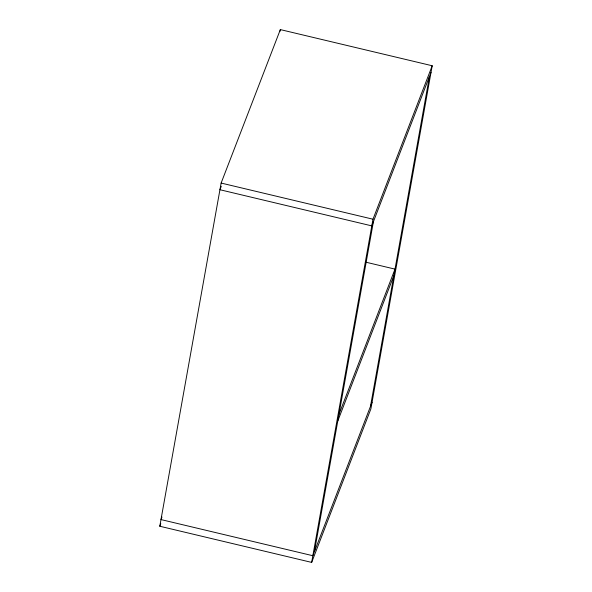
<?xml version="1.0" encoding="UTF-8"?>
<svg xmlns="http://www.w3.org/2000/svg" width="592" height="592" viewBox="0 0 592 592"><rect width="100%" height="100%" fill="white"/><g stroke="black" fill="none" stroke-linecap="round" stroke-linejoin="round"><path stroke-width="0.89" d="M159.796 526.244L221.127 183.061L280.342 29.6L432.204 65.756L370.873 408.939L311.658 562.4L159.796 526.244L160.787 523.661M280.046 31.265L280.342 29.6M311.658 562.4L372.99 219.21L432.204 65.756M314.441 551.596L373.397 221.756M370.474 406.401L429.422 76.56M221.267 186.28L219.935 189.729L371.798 225.885L431.013 72.424M161.986 516.986L160.987 519.576L312.85 555.725L372.065 402.271M338.979 414.319L395.005 269.123L365.523 262.108M337.788 420.993L393.813 275.798M221.127 183.061L372.99 219.21"/></g></svg>
